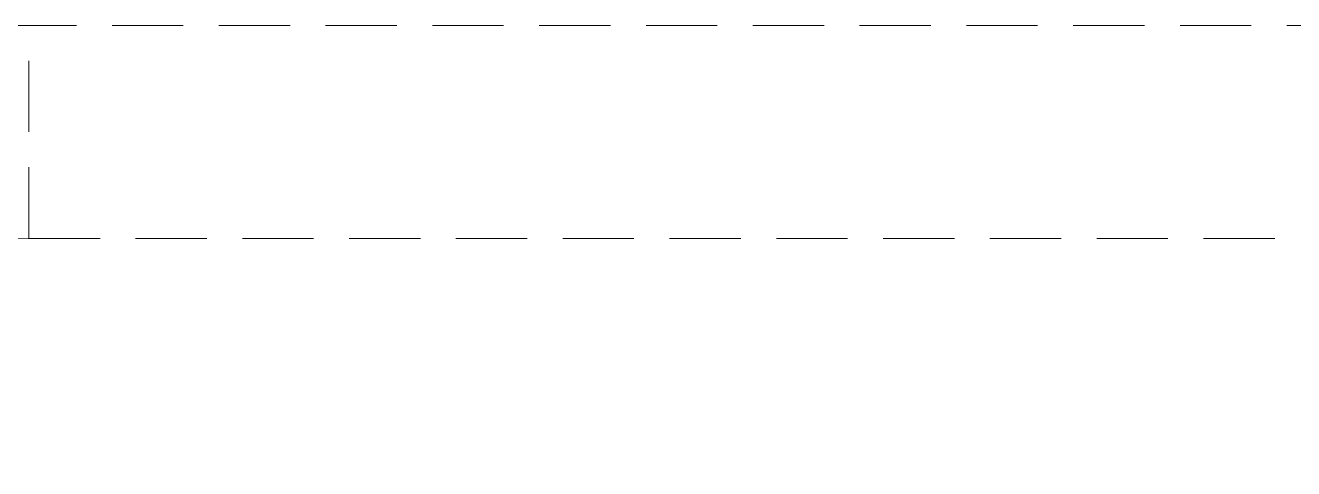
# Model space of a CAD drawing. Header units: millimetres. Extents: x 11618 to 13994, y -5897 to -2537.
# Drawn here: x 13153.1 to 13266.2, y -3769.7 to -3730.2 of the extents above; entities that cross this region are included whole.
import ezdxf

# ---------------------------------------------------------------- set-up
doc = ezdxf.new("R2010")
doc.units = ezdxf.units.MM
doc.linetypes.add('HIDDEN', pattern=[9.525, 6.35, -3.175])
doc.linetypes.add('HIDDEN2', pattern=[4.7625, 3.175, -1.5875])
doc.layers.add('HIDDEN', color=252, linetype='HIDDEN2', lineweight=13)

msp = doc.modelspace()

# ---------------------------------------------------------------- linework, layer by layer
at = {"layer": 'HIDDEN', "linetype": 'HIDDEN', "lineweight": 18, "extrusion": (-1, -2.22045e-16, 0)}
for p, q in [((13443.39, -3730.21), (13153.39, -3730.21)), ((13153.39, -3739.71), (13153.39, -3730.21)), ((13153.39, -3749.21), (13153.39, -3739.71)), ((13153.39, -3749.21), (13443.39, -3749.21))]:
    msp.add_line(p, q, dxfattribs=at)
at = {"layer": 'HIDDEN', "linetype": 'HIDDEN', "lineweight": 18, "extrusion": (0, 0, -1)}
for radius, start in [(39.5, 2.4075), (20.5, 360)]:
    msp.add_arc((-13153.39, -3769.71), radius, start, 90, dxfattribs=at)

doc.saveas('drawing.dxf')
